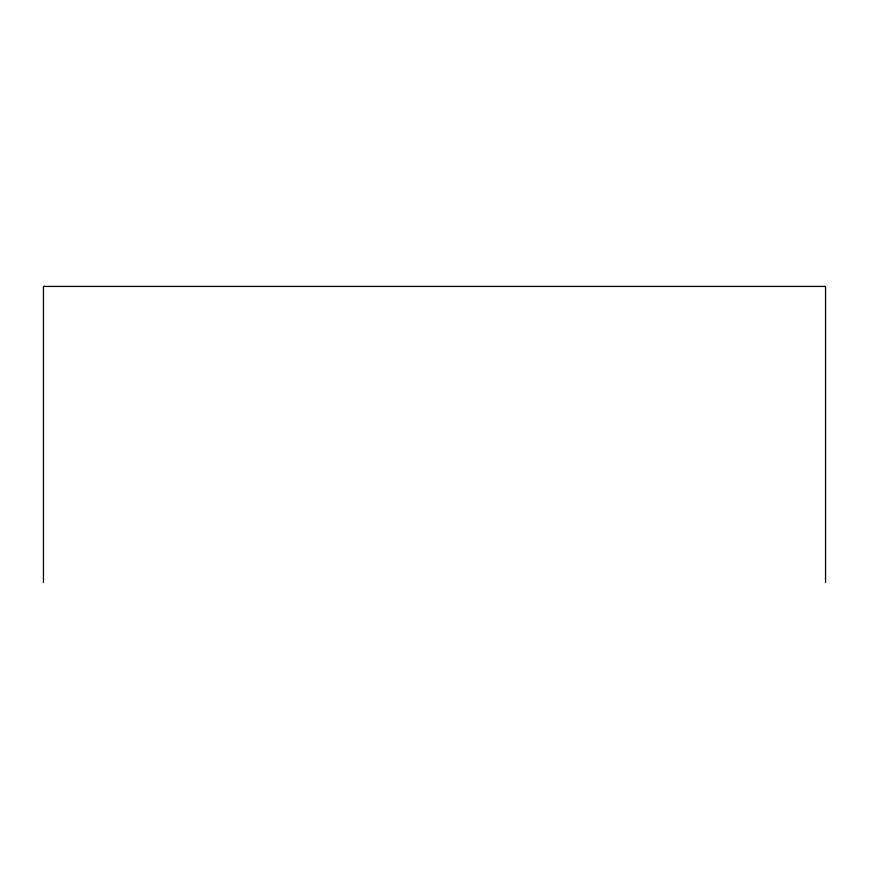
<?xml version="1.0" encoding="UTF-8"?>
<svg xmlns="http://www.w3.org/2000/svg" width="869" height="869" viewBox="0 0 869 869"><rect width="100%" height="100%" fill="white"/><g stroke="black" fill="none" stroke-linecap="round" stroke-linejoin="round"><path stroke-width="1.3" d="M825.55 582.567L825.55 286.433L43.45 286.433L43.45 582.567"/></g></svg>
